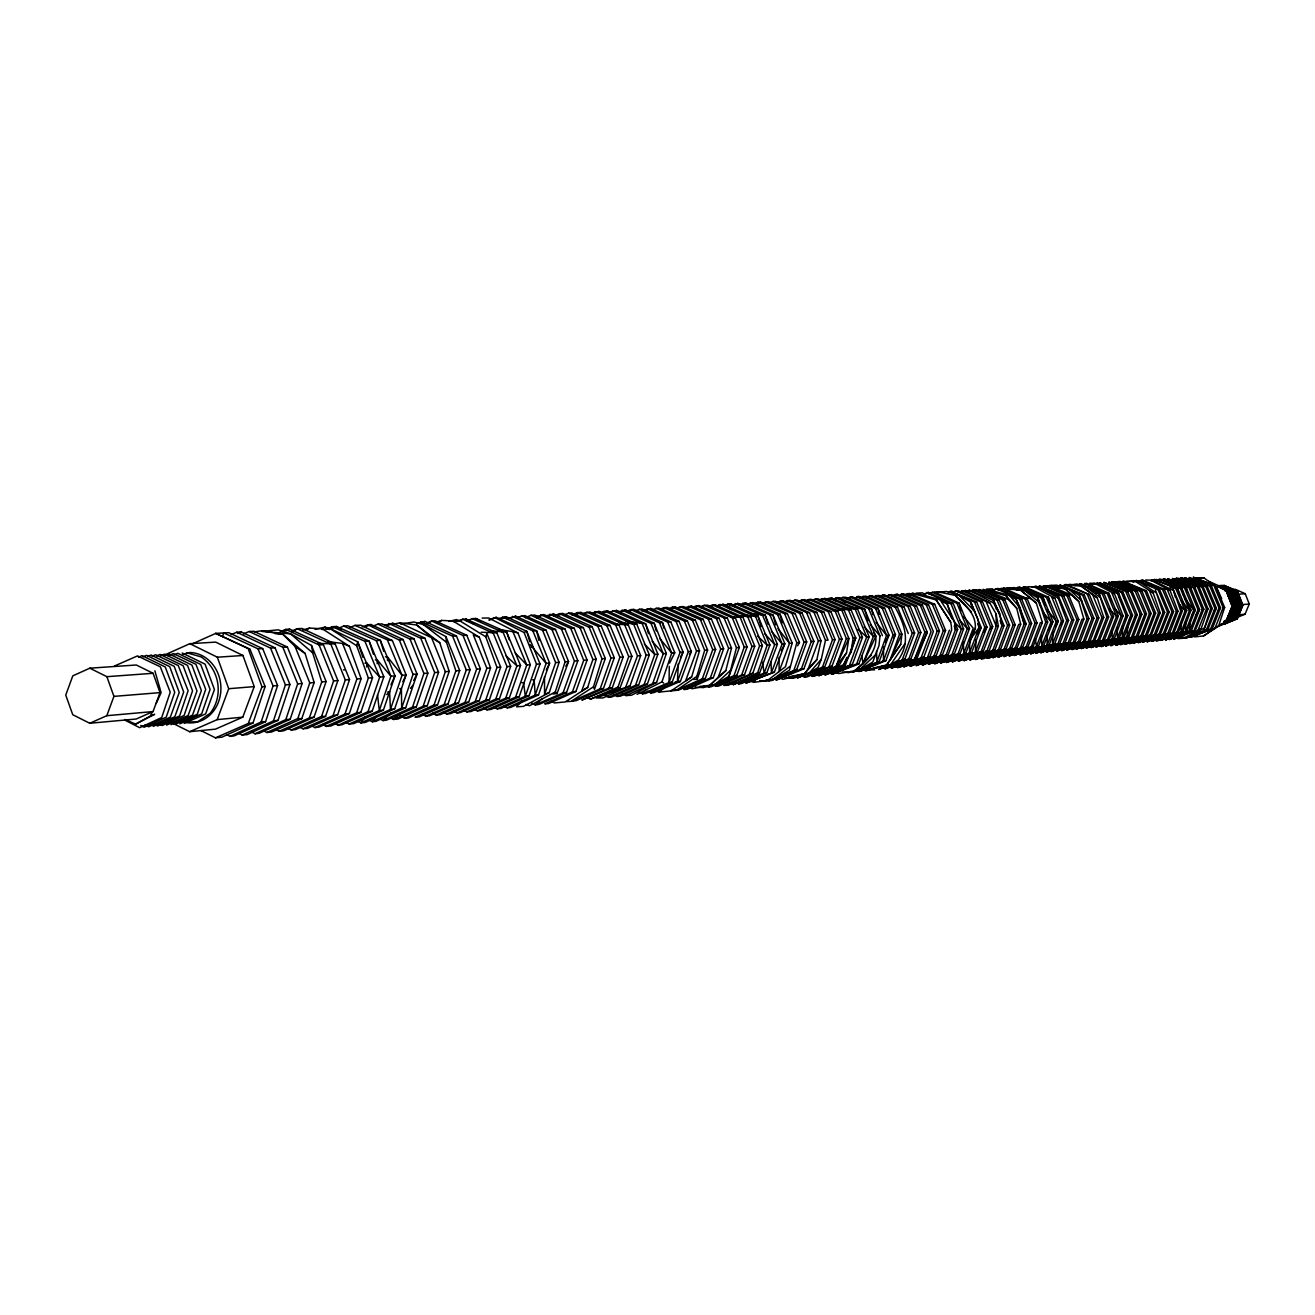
<?xml version="1.0" encoding="UTF-8"?>
<svg xmlns="http://www.w3.org/2000/svg" width="1315" height="1315" viewBox="0 0 1315 1315"><rect width="100%" height="100%" fill="white"/><g stroke="black" fill="none" stroke-linecap="round" stroke-linejoin="round"><path stroke-width="1.5" d="M917.065 658.289L891.422 668.152L917.065 658.289L927.157 631.973L916.522 605.903L891.373 594.627L885.061 596.254M1233.256 591.471L1219.876 585.52L1233.256 591.471L1238.812 605.525L1233.552 618.905L1225.695 622.225M1047.233 635.556L1047.085 645.254L1025.043 654.377L1049.091 644.991L1058.213 621.173L1048.4 597.224L1024.845 586.934L1019.602 588.545M996.54 609.519L993.532 600.462L1004.019 625.644L994.83 650.12L969.714 660.081L992.776 650.317L1001.948 625.809L999.663 613.612L993.482 602.862L993.532 600.462L969.533 590.123L965.522 591.635M669.302 666.409L669.039 682.534L642.46 693.794L638.959 692.019M883.647 646.964L883.384 661.067L858.991 671.488L855.325 669.697M1122.599 625.989L1122.287 637.561L1101.197 646.569L1103.811 643.561M969.78 641.786L969.484 652.865L946.734 662.481L943.25 660.853M1172.52 632.614L1180.771 611.081L1172.931 588.578L1182.382 610.933L1174.065 632.515L1152.039 641.326L1174.065 632.515M366.655 666.952L366.836 663.039L364.929 663.171M678.31 663.664L677.422 681.647L650.876 692.923L647.391 691.164M1053.151 631.578L1052.411 644.662L1030.713 653.834L1034.313 649.955M976.174 639.55L975.352 652.24L952.405 661.872L956.695 657.664M1127.892 624.066L1126.988 637.134L1105.652 646.06L1109.86 642.213M1190.371 620.861L1189.401 631.397L1169.314 639.501L1173.029 635.934M832.247 599.344L838.608 597.635L864.497 608.927L875.806 636.213C877.072 651.5 865.977 662.25 854.799 670.765L838.773 673.543L835.633 672.606M839.184 598.933L842.882 597.388L868.705 608.648L879.998 635.868L878.979 645.649L872.815 661.971L859.04 670.321L848.52 672.606L842.636 671.932M586.835 697.328L590.419 699.153L619.957 688.123L631.956 656.317L619.02 624.954L589.778 611.919L583.104 613.595M839.299 665.078L811.799 676.387L814.626 676.124L839.299 665.078L846.531 652.881L848.865 638.433L837.655 610.998L811.059 599.213L805.322 600.84M815.497 674.003L819.015 675.68L843.655 664.65L850.854 652.487L853.188 638.071L842.011 610.719L815.481 598.966L811.733 600.528M752.295 604.571L757.687 602.254L784.644 613.76L796.824 642.723L789.411 670.272L772.201 680.003L763.867 681.285L759.84 680.66M863.462 670.091L865.927 670.814L886.524 665.127L900.759 644.268L901.893 634.06L891.077 607.546L865.714 596.106L859.533 597.717M867.604 669.664L890.617 664.7L898.277 659.982C910.851 642.049 904.95 625.052 895.153 607.283L869.84 595.876L866.191 597.339M1040.461 649.117L1035.924 653.292L1057.835 643.906L1066.695 620.483L1058.164 598.013L1058.526 596.221L1035.727 586.326L1032.111 587.049M780.732 678.474L783.082 679.313L804.55 673.674L816.812 659.736L821.004 640.734L809.514 612.724L782.918 600.856L776.195 602.549M785.285 677.998L793.192 678.31L809.07 673.214L818.012 667.56L821.283 659.308L825.475 640.356L814.018 612.428L787.488 600.593L783.691 602.139M1233.256 591.356L1238.911 605.097L1233.24 619.135M1227.914 619.628L1233.486 605.952L1227.931 591.849L1224.544 590.353L1227.931 591.734L1233.601 605.525L1228.226 619.398L1224.117 621.173M322.75 724.516L326.251 726.39L356.644 712.763L368.364 678.047L356.694 645.764L357.68 641.786L329.769 628.406L324.937 627.124L314.975 629.343M692.134 687.12L688.222 687.515L692.265 688.715L709.738 685.394L725.798 670.666L731.518 648.114L719.075 618.247L691.46 606.084L684.819 607.809M695.273 687.12L703.229 687.597L714.735 684.885L729.036 676.173L736.466 647.703L724.072 617.918L696.523 605.804L692.841 607.3M746.92 604.21L752.969 602.533L779.976 614.072L792.205 643.101L785.482 666.689L767.516 680.48L753.725 682.337L750.257 681.236M655.708 690.753L659.226 692.068L671.094 690.885L691.624 676.946L699.531 650.744L687.351 620.828L658.601 607.957L652.404 609.634M550.788 701.421L554.536 702.917L565.236 701.947L587.723 687.383L596.237 659.259L583.367 627.633L553.648 614.023L546.054 615.814M559.5 613.678L562.771 613.497L592.079 626.597L605.295 658.519L594.446 689.405L593.476 686.824L601.991 658.782L589.153 627.255L559.5 613.678L553.862 616.045M693.531 679.411L697.229 679.28L696.786 676.436L704.676 650.317L692.528 620.499L663.845 607.662L660.294 609.174M521.48 701.01L516.598 706.812L523.436 706.385L549.292 692.561L559.122 662.316L545.988 630.033L515.743 616.193L506.768 618.707M1191.209 635.786L1194.908 636.871L1203.554 635.934L1218.66 625.841L1224.627 607.464L1215.487 585.832L1193.362 577.269L1215.487 585.832M525.852 704.446L529.485 705.761L555.275 691.969L565.105 661.823L552.004 629.638L521.841 615.847L518.061 617.409M226.657 734.543L230.109 736.351L261.175 721.968L273.043 685.904L257.987 648.805L223.78 632.942L215.709 633.403L192.154 643.939M238.59 733.129L242.174 735.052L247.22 734.592L278.09 720.324L289.925 684.507L275.065 647.785L241.253 631.956L236.766 632.236L231.111 634.586M251.428 731.88L255.061 733.786L285.848 719.568L297.667 683.866L282.857 647.276L249.143 631.512L243.538 633.846M850.854 652.487L855.687 637.874L844.016 610.029L817.897 598.818L815.481 598.966M201.031 730.63L215.463 737.83L221.857 737.173L253.006 723.003L265.12 686.529L250.014 649.314L215.709 633.403L250.014 649.314M222.58 636.493L223.78 632.942L228.794 632.679L262.704 648.64L277.596 685.526L265.564 721.721L234.234 735.858L230.109 736.351M242.174 735.052L273.405 720.949L285.421 684.885L270.578 648.131L236.766 632.236M255.061 733.786L259.088 733.31L290.171 719.305L302.105 683.504L287.393 647.046L253.811 631.249L249.143 631.512M263.296 730.614L266.846 732.504L297.847 718.549L309.765 682.88L295.086 646.536L282.857 634.29L261.619 630.806L254.173 631.89M357.368 721.08L360.869 722.872L365.225 722.461L394.697 708.801L406.088 674.94L392.38 640.586L360.803 625.2L355.001 625.381L349.626 627.715M362.217 626.943L367.888 624.789L399.382 640.126L413.025 674.365L401.683 708.128L372.276 721.738L368.611 719.93M279.207 731.255L283.662 730.811L314.055 717.152L326.104 681.532L311.54 645.468L290.533 633.83L278.123 629.836L261.915 631.43L290.533 633.83L312.691 652.898L321.748 681.893L309.37 717.924L279.207 731.255L275.69 729.447M311.392 725.781L314.91 727.59L318.904 727.146L349.379 713.47L361.115 678.639L349.412 646.24L322.405 628.849L309.535 628.044L302.351 630.164M326.251 726.39L330.953 725.962L360.82 712.352L372.539 677.702L357.68 641.786L362.956 657.336M334.7 723.381L338.218 725.206L368.019 711.645L379.706 677.11L364.913 641.309L332.251 626.696L326.827 629.047M338.218 725.206L341.933 724.762L372.178 711.234L383.832 676.765L369.137 641.112L336.459 626.45L332.251 626.696M379.558 718.812L383.027 720.587L412.581 707.076L423.907 673.461L410.017 639.074L377.997 624.115L372.342 626.433M385.098 625.052L392.938 623.261L424.778 638.087L438.585 672.261L427.293 705.645L397.919 719.058L393.464 719.453L389.848 717.563M622.455 693.843L625.989 695.569L631.529 695.208L656.596 682.403L666.36 653.473L654.163 623.228L625.463 609.913L616.554 612.379M637.085 694.336L661.955 681.893L671.702 653.045L659.538 622.883L630.904 609.601L627.321 611.048M287.722 728.181L291.256 730.022L321.567 716.412L333.583 680.907L319.085 644.975L285.766 629.408L280.144 631.792M299.557 726.998L303.025 728.789L307.48 728.362L337.626 714.801L349.56 679.592L335.177 643.939L302.055 628.471L297.206 628.718L291.7 631.101M314.91 727.59L344.974 714.078L356.891 678.984L342.541 643.462L327.599 641.605M345.648 722.182L349.132 724.023L353.751 723.612L383.388 710.149L395.01 675.844L380.298 640.29L347.834 625.792L343.692 626.039L338.3 628.373M399.579 715.705L404.741 718.352L434.049 704.971L445.325 671.702L431.55 637.644L416.756 625.003L399.809 622.866L393.958 624.066M390.736 712.829L383.027 720.587L386.561 720.16L416.313 706.96L427.868 673.132L413.913 638.712L381.925 623.885L377.997 624.115M400.5 713.207L393.464 719.453L423.134 706.287L434.673 672.573L420.767 638.268L388.862 623.491M266.846 732.504L271.531 732.044L301.776 718.664L314.17 682.518L305.08 653.423L282.857 634.29L275.213 633.649M291.256 730.022L295.53 729.578L325.561 716.363L337.889 680.562L323.375 644.646L289.662 629.145L285.766 629.408L282.413 631.71M303.025 728.789L332.991 715.623L345.303 679.954L330.838 644.169L297.206 628.718L292.177 632.055M443.221 712.237L446.738 714.012L450.634 713.618L479.285 700.731L490.577 667.971L479.318 637.216L452.902 620.959L441.593 620.417L436.12 622.176M453.544 711.119L457.127 712.96L485.712 700.09L496.988 667.445L485.761 636.789L459.412 620.581L456.272 619.628L448.744 621.403M457.127 712.96L460.431 712.549L489.427 699.728L500.67 667.132L486.912 633.616L485.761 636.789M463.34 710.051L466.874 711.892L495.788 699.103L507.015 666.623L493.289 633.205L462.732 619.25L457.308 621.453M493.667 707.076L497.152 708.818L500.982 708.456L529.057 695.684L540.021 663.894L526.756 631.282L496.248 617.31L489.246 619.529M752.87 673.132L723.792 685.477L728.576 685.164L752.87 673.132L762.388 645.566L750.75 616.85L723.184 604.292L716.264 605.985M729.858 683.11L733.441 684.671L757.67 672.655L767.171 645.172L755.583 616.521L728.066 604.012L724.368 605.541M404.741 718.352L408.357 717.941L437.468 705.136L449.204 671.373L439.769 642.739L416.756 625.003M466.874 711.892L471 711.53L499.437 698.758L510.664 666.311L496.823 632.827L465.921 619.036L462.732 619.25L459.28 621.42M473.795 709.048L477.361 710.873L505.733 698.134L516.927 665.801L503.135 632.416L472.315 618.658L466.891 620.976M477.361 710.873L480.6 710.478L509.365 697.772L520.543 665.505L506.67 632.071L475.816 618.445L472.315 618.658M483.394 708.012L486.912 709.821L515.595 697.147L526.756 664.995L512.916 631.66L499.026 629.523M486.912 709.821L490.922 709.459L519.162 696.835L530.323 664.7L517.929 632.942L488.654 617.984L482.161 618.083M445.982 636.641L459.708 670.519L447.938 704.183L419.255 716.856L415.113 717.25L444.158 704.478L455.861 670.831L446.459 642.279L445.982 636.641L423.512 624.609L413.896 622.011L400.615 624.017M422.378 714.374L425.945 716.165L429.578 715.755L458.475 703.048L470.096 669.664L456.453 635.95L424.975 621.403L416.921 623.228M432.635 713.24L436.202 715.081L465.033 702.407L476.638 669.121L463.028 635.523L431.649 621.025L426.027 623.392M494.917 617.639L524.11 632.531L536.487 664.19L525.326 696.243L497.152 708.818M503.694 706.122L507.163 707.815L510.483 707.454L538.509 694.945L549.621 663.105L536.619 630.871L506.291 616.751L498.878 618.445M549.292 692.561L544.558 694.353L555.653 662.612L542.684 630.46L512.439 616.406M1197.686 587.46L1206.513 608.944L1197.883 630.575L1201.187 628.504L1208.058 608.829L1199.296 587.427L1176.366 578.238L1199.296 587.427M1180.969 577.992L1203.192 586.819L1212.233 608.483L1203.882 629.77L1210.704 608.598L1201.976 587.246L1180.969 577.992L1177.402 579.438M425.945 716.165L454.563 703.525L466.299 669.976L452.623 636.197L420.619 621.633M436.202 715.081L440.18 714.686L468.666 702.177L480.402 668.809L466.792 635.277L435.002 620.795L431.649 621.025L428.542 623.557M568.59 613.152L571.746 612.954L601.234 626.137L614.269 657.779L603.454 688.518L576.134 700.681L572.403 701.01L600.166 688.846L610.982 658.042L597.815 626.236L568.59 613.152L564.924 614.647M446.738 714.012L475.159 701.536L486.862 668.283L473.301 634.849L479.318 637.216M574.392 615.058L577.499 612.626L581.049 612.445L610.094 625.463L623.146 657.04L612.363 687.646L581.871 700.09L609.124 687.959L619.907 657.303L606.905 625.776L577.499 612.626L571.992 614.943M590.419 699.153L617.984 687.104L628.734 656.58L615.716 625.102L586.753 612.116L583.466 614.384M630.016 685.871L596.122 697.986L603.043 697.92L630.016 685.871L640.684 655.593L628.291 624.904L598.982 611.426L591.766 613.135M605.048 695.619L608.598 697.345L635.523 685.329L646.158 655.149L633.814 624.543L604.588 611.097L600.906 612.642M613.694 694.715L617.245 696.457L620.516 696.128L647.309 684.145L657.878 654.18L645.616 623.787L616.538 610.407L609.272 612.116M625.989 695.569L652.7 683.619L663.27 653.736L651.04 623.425L622.028 610.094M575.904 691.493L572.42 691.937L544.755 703.87L548.651 703.525L575.904 691.493L587.098 660.015L574.178 628.241L543.868 614.549L535.517 616.998M608.598 697.345L611.722 697.016L638.63 685.082L649.314 654.886L636.756 624.083L607.349 610.9L601.169 613.217M617.245 696.457L644.071 684.556L654.755 654.443L642.23 623.721L612.889 610.587M525.31 617.721L530.964 615.288L534.893 615.091L564.875 628.833L577.86 660.771L566.535 692.528L538.805 704.478L535.172 704.84L531.523 702.95M572.42 691.937L583.712 660.294L570.776 628.438L540.876 614.763M549.785 614.204L580.03 627.863L592.901 659.538L581.74 690.917L587.723 687.383M697.229 679.28L707.634 650.07L695.323 620.121L667.132 607.497L663.845 607.662M670.929 690.917L676.288 690.359L702.341 678.77L712.73 649.659L700.468 619.776L672.343 607.201L668.579 608.746M553.105 693.991L557.067 693.564L568.54 661.544L555.505 629.458L524.932 615.634L521.841 615.847M542.388 698.512L535.172 704.84L563.001 692.972L574.458 661.051L561.456 629.08L530.964 615.288M672.277 689.783L678.688 690.063L705.251 678.54L715.656 649.413L703.098 619.266L675.236 607.02L672.343 607.201M680.397 606.725L683.438 606.56L711.399 619.036L723.628 648.755L713.272 677.718L687.17 689.241L683.816 689.537L710.314 678.03L720.719 649.002L708.177 618.921L680.397 606.725L676.683 608.253M709.738 685.394L718.302 677.225L728.625 648.344L716.445 618.707L688.55 606.264M729.036 676.173L739.326 647.457L727.392 618.198L699.235 605.623L696.523 605.804M701.076 607.711L704.265 605.344L707.569 605.179L735.348 617.836L747.084 646.832L736.778 675.45L711.004 686.792L708.226 687.087L733.967 675.696L744.257 647.062L732.356 617.869L704.265 605.344L700.566 606.905M712.319 684.523L715.968 686.282L741.676 674.973L751.966 646.421L740.246 617.524L712.549 604.9L708.801 606.445M715.968 686.282L718.878 685.986L744.52 674.661L754.761 646.191L742.926 617.179L714.982 604.719L709.196 607.103M749.369 674.184L759.593 645.797L747.791 616.85L719.93 604.44L716.642 606.577M796.759 669.483L768.535 680.808L771.593 680.545L796.759 669.483L806.72 641.901L795.164 613.678L768.371 601.678L761.747 603.306M782.195 674.874L776.212 680.069L801.328 669.039L811.273 641.539L799.734 613.382L773.006 601.415L769.439 602.878M645.829 689.816L642.46 693.794L645.566 693.465L672.162 682.173L683.093 652.092L670.798 621.913L641.835 608.927L635.556 610.62M647.177 608.615L676.074 621.568L688.337 651.665L677.422 681.647L680.397 681.4L691.345 651.418L679.099 621.354L650.711 608.451L641.802 610.916M794.03 669.828L804.073 642.131L791.992 613.349L765.297 601.843M773.006 601.415L775.357 601.267L801.903 612.724L813.903 641.309L803.876 668.858L776.212 680.069M788.671 676.88L804.55 673.674L808.413 668.414L818.407 640.947L806.457 612.428L779.959 601.004M639.189 609.108L667.741 622.11L680.052 652.355L669.039 682.534L672.162 682.173M656.004 608.138L684.326 621.025L696.539 650.991L685.608 680.891L691.624 676.946M899.542 634.257L889.992 660.294L901.893 634.06L899.542 634.257L888.661 607.645L863.182 596.254M89.749 723.266L106.811 715.689L113.928 696.375L106.877 676.683L89.815 668.184L72.802 675.844L65.75 695.093L72.752 714.719L89.749 723.266L136.234 719.009L153.033 711.579L160.036 692.627L153.099 673.296L136.316 664.995L89.815 668.184M733.441 684.671L759.445 673.51L769.933 644.942L757.933 615.897L730.532 603.832L728.066 604.012M774.404 672.047L746.082 683.093L774.404 672.047L784.841 643.709L772.957 614.943L745.769 602.96L739.079 604.67M794.194 676.157L797.695 677.833L822.467 667.116L832.494 639.78L821.267 612.165L794.753 600.182L791.153 601.662M800.999 675.417L804.451 677.094L807.361 676.847L832.017 666.163L841.978 639.008L830.817 611.541L804.435 599.624L797.679 601.349M846.531 652.881L836.406 665.735L846.35 638.646L835.222 611.261L808.889 599.361L806.013 601.53M879.258 661.478L852.745 672.179L879.258 661.478L888.956 635.129L878.042 608.385L852.482 596.862L846.285 598.489M942.378 655.1L916.276 665.587L942.378 655.1L951.633 629.967L951.353 626.055L950.696 622.192L936.247 599.969L912.166 593.377L908.714 595.153M919.169 663.237L922.768 664.963L946.208 654.722L955.43 629.655L954.493 621.896L940.093 599.739L916.062 593.147L922.489 592.835L925.678 594.972M882.184 608.122L893.082 634.783L883.384 661.067L885.899 660.705L895.449 634.586L884.535 607.924L859.007 596.484L856.69 596.632L882.184 608.122L884.535 607.924M954.378 653.933L928.456 664.322L954.378 653.933L963.583 628.981L953.211 603.519L928.669 592.49L926.352 592.621L950.942 603.585L953.211 603.519M931.283 662.004L934.85 663.713L958.142 653.571L967.33 628.669L956.975 603.273L932.483 592.276L928.702 593.772M735.085 682.091L738.668 683.882L741.298 683.586L766.76 672.984L777.412 644.317L765.116 615.058L737.896 603.404L729.924 605.853M852.399 664.338L825.113 674.94L852.399 664.338L862.443 637.315L851.035 609.782L824.949 598.424L818.555 600.133M828.779 672.557L832.231 674.25L856.673 663.911L866.7 636.97L855.309 609.503L829.288 598.161L825.573 599.722M893.888 665.719L897.471 667.494L899.937 667.264L923.853 657.089L933.338 631.463L922.325 605.064L897.257 594.265L891.751 595.892M927.765 656.695L937.233 631.151L926.253 604.801L901.235 594.035L903.553 593.903L928.472 604.604L939.485 630.97L930.017 656.481L903.898 666.853L930.017 656.481M906.857 664.486L910.473 666.228L933.897 656.103L943.348 630.641L932.368 604.358L907.498 593.673L903.931 595.169M910.473 666.228L936.132 655.873L945.584 630.46L934.669 604.275L909.783 593.542L907.498 593.673M939.995 655.495L949.414 630.148M171.443 722.609L189.656 731.699L217.189 719.617L228.711 688.715L217.337 657.204L189.837 643.693L164.26 655.133M189.656 731.699L215.496 729.135L242.798 717.152L254.222 686.611L242.946 655.495L215.693 642.115L189.837 643.693M215.463 737.83L248.272 723.48L261.981 686.792L248.453 649.446M904.901 659.094L878.683 669.466L904.901 659.094L914.632 633.008L903.898 606.708L878.584 595.366L872.207 597.01M881.543 667.083L885.159 668.809L908.912 658.7L918.61 632.679L907.909 606.462L882.661 595.136L878.995 596.632M922.768 664.963L948.197 654.739L957.632 629.474L947.145 603.832L940.093 599.739M951.994 654.36L961.413 629.162L950.942 603.585L941.737 602.155M934.85 663.713L960.131 653.555L969.5 628.488L959.079 603.059L934.62 592.144L932.483 592.276M983.604 656.678L989.258 658.125L1011.712 648.361L1020.703 624.263L1016.725 608.303L1006.189 595.777L982.897 589.317L1008.276 599.476L1016.725 608.303M1026.177 623.82L1024.171 623.984L1016.265 599.459L1026.177 623.82L1017.07 647.95L992.792 657.747L1015.196 648.016L1024.171 623.984L1020.21 608.056L1016.265 599.459L1009.69 595.563L986.464 589.104L992.661 588.824M1022.692 647.259L998.167 657.171L1022.692 647.259L1031.618 623.376L1021.591 598.933L998.003 588.495L992.529 590.057M998.43 590.271L1003.707 588.183L1027.163 598.736L1037.009 622.932L1027.968 646.898L1003.871 656.612L1026.127 646.931L1035.036 623.08L1025.043 598.703L1001.504 588.298L997.855 589.761M958.191 592.112L965.489 590.501L989.883 603.108L996.08 613.875L998.364 626.104L989.176 650.662L964.076 660.672L989.176 650.662L985.708 650.876M972.278 657.829L975.763 659.489L998.414 649.774L1007.569 625.348L997.099 600.232L973.166 589.909L969.467 591.438M975.763 659.489L1000.468 649.561L1009.608 625.184L999.268 600.199L975.681 589.794L973.166 589.909M979.28 589.58L1004.742 599.706L1015.18 624.724L1006.057 649.018L983.505 658.7L981.105 658.897L1004.019 649.216L1013.142 624.888L1002.819 599.969L979.28 589.58L975.615 591.027M987.072 658.322L1009.575 648.673L1018.681 624.428L1020.703 624.263M625.513 687.564L637.496 655.856L624.592 624.592L595.416 611.606L592.128 613.776M797.695 677.833L824.604 667.33L835.058 639.567L823.765 611.919L796.956 600.018L794.753 600.182M804.451 677.094L829.025 666.902L839.447 639.205L828.187 611.623L801.443 599.772M1020.539 647.621L1029.629 623.54L1019.75 599.229L996.178 588.627M1042.368 622.488L1033.08 646.651L1009.131 656.053L1031.371 646.553L1040.412 622.636L1042.368 622.488L1036.319 603.075L1020.867 590.336L1007.175 587.986L999.844 589.021M819.015 675.68L845.282 665.341L855.687 637.874L853.188 638.071M849.589 664.913L859.977 637.512L848.339 609.749L822.286 598.555L819.015 600.741M832.231 674.25L858.843 663.993L869.149 636.756L857.561 609.124L831.639 598.029L825.984 600.265M861.736 655.774L863.084 663.565L873.374 636.411L861.818 608.845L835.946 597.766M902.32 659.588L912.314 633.205L901.531 606.84L875.839 595.498M885.159 668.809L910.95 658.749L920.911 632.499L910.194 606.264L884.617 594.988L882.661 595.136M965.769 653.243L940.472 663.089L965.769 653.243L975.352 628.011C976.125 613.612 964.7 604.341 955.2 595.416L938.417 591.931L934.62 592.358M946.734 662.481L971.67 652.602L981.171 627.534L970.865 602.303L958.931 595.202L946.537 591.454L936.51 592.358M974.547 602.056L984.836 627.222L975.352 652.24L977.39 652.109L986.957 627.058L976.667 601.925L950.268 591.24L974.547 602.056L976.667 601.925M986.875 651.089L996.293 626.285L996.08 613.875M1058.526 596.221L1068.585 620.318L1059.726 643.742L1035.924 653.292M1040.839 652.75L1062.997 643.413L1071.84 620.055L1061.813 596.007L1039.047 586.145L1063.769 595.958L1073.714 619.891L1064.887 643.232L1040.839 652.75L1047.052 647.72M1044.11 585.832L1046.214 585.734L1068.848 595.563L1078.81 619.48L1069.999 642.723L1046.362 652.224L1068.142 642.904L1076.952 619.628L1067.024 595.744L1044.11 585.832L1040.56 587.279M1083.872 619.053L1075.078 642.23L1051.195 651.681L1073.221 642.41L1082.031 619.217L1083.872 619.053L1078.727 601.366L1065.249 588.89L1049.485 585.553L1043.863 587.411M1079.434 595.35L1088.902 618.642L1080.174 641.687L1056.668 651.155L1078.284 641.917L1087.061 618.806L1079.434 595.35L1068.47 588.693L1056.537 585.142L1050.521 585.454L1068.47 588.693L1081.933 601.136M1083.363 641.375L1092.058 618.379L1082.607 595.136L1059.775 584.961L1084.267 594.824L1093.883 618.231L1085.138 641.26L1061.813 650.629L1085.138 641.26M1090.184 640.684L1066.777 650.103L1090.184 640.684L1098.83 617.82L1089.445 594.709L1066.695 584.567L1064.476 584.665L1089.445 594.709M1080.733 585.767L1097.187 597.733L1103.762 617.425L1094.754 640.586L1071.889 649.594L1093.307 640.389L1101.954 617.573L1092.584 594.495L1080.733 585.767L1069.868 584.37L1061.945 585.931M927.157 633.107L914.928 658.355L924.872 632.17L914.188 606.001L888.661 594.758M973.379 610.111L970.865 602.303L977.998 619.529L979.05 627.699L969.484 652.865L971.67 652.602M964.109 656.218L958.421 661.264L981.056 651.763L990.59 626.745L980.332 601.678L955.775 590.895L952.027 592.457M1088.294 640.947L1097.022 617.984L1087.423 594.627M1114.479 638.367L1091.187 647.555L1114.479 638.367L1123.092 615.831L1114.479 593.788L1094.557 583.35L1089.675 583.235M1119.295 637.857L1096.053 647.046L1119.295 637.857L1127.826 615.436L1118.342 592.49L1098.009 583.663M1121.35 592.292L1130.818 615.19L1122.287 637.561L1123.996 637.43L1132.544 615.042L1122.846 591.931L1099.225 582.677L1121.35 592.292L1122.846 591.931L1123.963 597.552M1182.941 631.496L1160.882 640.405L1182.941 631.496L1191.045 610.226L1181.675 588.035L1160.57 579.142L1155.638 580.671M1038.538 646.01L1014.292 655.478L1038.538 646.01L1047.693 622.044L1037.814 597.914L1024.286 590.139L1014.095 587.558L1006.895 588.397M1054.877 598.226L1051.737 597.01L1061.517 620.91L1052.411 644.662L1054.548 644.235L1063.424 620.746L1054.877 598.226L1034.379 586.95L1028.215 586.737L1021.262 588.479M1092.453 584.353L1097.63 583.17L1117.52 593.591L1126.1 615.584L1117.503 638.071L1117.191 627.896M1125.837 591.75L1135.519 614.795L1126.988 637.134L1128.73 636.937L1137.228 614.664L1127.777 591.849L1103.959 582.413L1127.777 591.849M1130.752 591.651L1140.187 614.417L1131.689 636.657L1133.366 636.526L1141.88 614.286L1132.166 591.24L1108.759 582.134L1130.752 591.651L1132.166 591.24M1112.03 581.871L1115.054 581.756L1137.261 591.388L1146.516 613.891L1138.034 636.033L1117.224 644.925L1115.432 645.09L1136.308 636.246L1144.823 614.039L1135.124 591.06L1112.03 581.871L1108.594 583.531M1118.013 581.592L1120.068 581.493L1141.995 591.208L1151.102 613.513L1142.636 635.605L1121.843 644.432L1120.183 644.613L1140.96 635.753L1149.425 613.661L1140.187 591.208L1118.013 581.592L1114.364 583.087M1123.026 581.329L1146.466 590.78L1155.655 613.135L1147.222 635.145L1126.528 643.956L1124.785 644.136L1145.529 635.326L1153.995 613.283L1144.905 591.027L1123.026 581.329L1117.471 583.581M1129.437 643.66L1150.115 634.866L1158.531 612.905L1149.359 590.599L1153.074 592.818L1160.192 612.774L1151.348 635.145L1130.637 643.479L1125.722 641.95M1169.725 632.877L1147.272 641.786L1169.725 632.877L1177.993 611.294L1170.071 590.517L1150.773 580.145L1145.628 580.014M1039.886 605.673L1037.814 597.914L1045.754 622.209L1036.467 646.322L1035.365 639.32M1043.748 645.583L1020.095 654.936L1043.748 645.583L1052.97 621.601L1043.107 597.552L1019.848 587.246L1017.514 587.361L1041.184 597.7L1043.107 597.552L1045.063 605.508M1154.488 579.488L1177.681 588.676L1186.722 610.587L1178.487 632.022L1158.104 640.701L1156.164 640.865L1176.843 632.252L1185.127 610.719L1175.709 588.397L1154.488 579.488L1150.954 580.918M1233.601 605.525L1228.226 619.398L1224.857 620.812M1220.764 587.986L1229.163 591.635L1234.818 605.426L1229.459 619.283L1224.528 621.387M1072.925 647.391L1076.426 649.068L1097.877 640.274L1106.852 617.162L1099.143 593.887L1083.872 585.586L1076.706 583.991L1065.101 585.832M1104.518 639.632L1081.374 648.558L1104.518 639.632L1113.493 616.62L1104.041 593.575L1079.862 583.811L1104.041 593.575M1173.884 639.057L1194.02 630.625L1202.288 609.305L1193.494 587.789L1172.372 578.485L1194.99 587.624L1203.85 609.174L1195.204 630.838L1173.884 639.057L1179.736 633.945M1238.911 605.097L1233.552 618.905L1220.156 624.526M1234.769 618.79L1240.127 604.999L1234.884 618.773L1221.388 624.411L1234.884 618.773M1076.426 649.068L1099.603 640.158L1108.644 617.014L1099.143 593.887M1102.693 639.863L1111.717 616.768L1102.249 593.69L1096.25 592.966M1107.592 639.337L1116.534 616.373L1107.115 593.377L1084.431 583.515L1086.584 583.416L1108.874 593.246L1118.309 616.225L1109.334 639.189L1086.272 648.048L1109.334 639.189M1156.033 634.52L1164.679 612.395L1155.359 589.991L1163.035 612.527L1154.208 634.849L1133.546 643.166L1156.033 634.52L1154.208 634.849M1136.571 580.523L1159.567 589.416L1169.15 612.034L1160.372 634.241L1138.248 642.706L1158.893 634.241L1167.523 612.165L1158.203 589.794L1136.571 580.523L1132.955 582.003M1164.975 633.649L1142.653 642.246L1164.975 633.649L1173.588 611.672L1164.334 589.416L1142.768 580.178L1137.278 581.772M1167.786 633.37L1176.383 611.442L1167.145 589.219L1161.835 588.791M1184.914 577.745L1207.219 586.391L1216.391 608.138L1207.795 629.622L1186.508 637.742L1206.529 629.523L1214.879 608.27L1205.839 586.638L1184.914 577.745L1181.429 579.175M1214.813 628.702L1223.131 607.579L1214.156 586.112M1229.163 591.635L1234.933 605.656L1229.574 619.25L1224.413 621.403M1218.791 586.457L1230.824 591.766L1236.149 605.558L1230.659 619.381L1225.005 621.699M1215.783 627.518L1235.968 618.888L1241.442 605.114L1236.034 591.405L1222.539 585.339M1163.2 633.962L1171.961 611.804L1162.411 589.219L1140.878 580.26M1163.348 578.995L1184.42 587.854L1193.773 609.996L1185.67 631.233L1165.419 639.961L1186.672 631.66L1195.335 609.864L1186.442 588.199L1164.942 578.896L1159.846 580.408M1189.155 588.019L1198.047 609.65L1189.401 631.397L1191.308 630.888L1199.609 609.519L1190.798 587.969L1167.704 578.731L1190.798 587.969M1210.425 629.375L1219.021 607.924L1209.849 586.211L1189.039 577.499L1211.542 586.276L1220.517 607.793L1212.2 628.965L1190.502 637.298L1212.2 628.965L1208.666 629.343M897.471 667.494L921.01 657.894L931.086 631.66L920.467 605.64L895.384 594.396M1230.824 591.766L1236.264 605.804L1230.807 619.135L1224.084 621.979M1236.116 618.658L1241.541 605.36L1236.133 591.388M1237.3 618.757L1242.856 605.196L1237.333 591.175L1223.772 585.274L1237.349 591.306L1242.757 605.262L1237.185 618.773L1224.051 624.165L1237.185 618.773M1235.968 618.888L1241.442 605.114M1225.169 623.688L1232.336 606.346L1225.514 588.775M1236.741 617.606L1245.042 614.22L1249.25 604.045L1245.239 593.722L1235.377 589.334L1230.1 589.695M846.86 657.5L843.655 664.65L845.282 665.341M852.482 645.007L855.687 637.874M390.966 684.803L395.01 675.844L390.933 676.189L377.191 659.818L375.317 659.949M836.406 665.735L848.865 638.433L846.35 638.646M125.056 719.502L135.593 724.138L150.37 716.05L152.03 712.451M156.156 703.459L161.12 692.66L154.858 670.814M914.928 658.355L927.157 631.973L924.872 632.17M863.084 663.565L875.806 636.213L873.9 632.91M402.817 681.811L406.088 674.94L402.045 675.269L387.3 656.678L385.443 656.81M546.267 669.976L549.621 663.105L546.12 663.385L529.879 644.35M669.631 663.105L674.759 652.782L662.415 622.455L633.797 609.42L630.904 609.601M781.34 650.58L784.841 643.709L782.129 643.939L771.395 631.118M413.666 680.513L417.036 674.036L403.097 639.534L370.978 624.526L367.888 624.789M680.447 657.106L683.093 652.092L680.052 652.355M885.307 641.95L888.956 635.129L886.557 635.326L876.102 622.258M970.717 636.591L975.352 628.011M1048.269 630.23L1052.97 621.601L1051.047 621.765L1043.568 612.889M1055.255 626.417L1058.213 621.173L1056.307 621.337L1046.921 609.404M1124.818 620.746L1127.826 615.436L1126.1 615.584M977.275 634.389L981.171 627.534L979.05 627.699L969.845 639.928M893.526 637.956L895.449 634.586L893.082 634.783M797.597 645.797L799.487 642.509L787.373 613.645L760.612 602.106L757.687 602.254M689.471 654.623L691.345 651.418L688.337 651.665M565.779 666.179L568.54 661.544L565.105 661.823M1191.669 616.077L1195.335 609.864L1193.773 609.996L1185.259 598.999M1128.911 621.107L1132.544 615.042L1130.818 615.19M1060.728 625.167L1063.424 620.746L1061.517 620.91M983.752 632.186L986.957 627.058L984.836 627.222M1195.598 615.765L1199.609 609.519L1198.047 609.65M1135.239 617.672L1137.228 614.664L1135.519 614.795M900.759 644.268L886.524 665.127L873.078 668.02M890.617 664.7L904.819 643.906M365.028 716.889L360.869 722.872L390.44 709.459L394.697 708.801M990.721 629.293L992.677 626.581L982.436 601.547L958.273 590.78L955.775 590.895M1117.52 593.591L1118.342 592.49L1119.953 599.558M410.494 688.337L412.959 685.197M753.725 682.337L756.026 679.428M1218.331 610.538L1220.517 607.793L1219.021 607.924M376.846 716.248L372.276 721.738L376.057 721.31L405.678 707.749L417.036 674.036L413.025 674.365M1214.238 610.62L1216.391 608.138L1214.879 608.27M821.283 659.308L809.07 673.214L789.247 677.209M862.919 667.215L858.991 671.488L885.899 660.705L882.118 661.445M808.413 668.414L816.812 659.736M655.149 688.682L650.876 692.923L653.949 692.611L680.397 681.4L675.154 682.091M386.774 694.55L389.585 691.789L390.44 709.459L402.045 675.269L387.366 639.83L355.001 625.381M865.927 670.814L871.138 665.719M854.799 670.765L871.434 655.1M859.04 670.321L875.642 654.706M730.762 670.19L714.735 684.885L699.958 686.364M659.226 692.068L665.111 686.824M718.302 677.225L725.798 670.666M1112.441 645.402L1110.715 645.583L1114.758 642.115M790.118 666.245L772.201 680.003L766.086 679.756M438.47 622.768L441.593 620.417M676.288 690.359L696.786 676.436M910.358 595.58L913.695 593.312L912.166 593.377M1203.554 635.934L1218.66 625.841M593.476 686.824L571.055 701.355L566.617 701.618M306.296 630.049L309.535 628.044M1177.911 638.613L1183.681 638.235L1201.187 628.504M1183.812 638.022L1186.377 637.972L1203.85 628.258M135.593 724.138L154.677 714.275L150.37 716.05M524.11 632.531L526.756 631.282L529.797 641.835M179.843 723.842L201.639 713.897L210.088 689.422L200.702 664.47L177.788 653.292L174.254 654.87M507.163 707.815L535.172 695.093L538.509 694.945M138.453 657.221L142.02 655.61L165.246 666.968L174.747 692.315L166.216 717.152L144.173 727.244L140.771 725.453M156.485 656.037L160.036 654.443L183.114 665.702L192.549 690.852L184.067 715.508L162.139 725.535L158.77 723.76M153.181 726.39L174.813 716.741L183.689 692.052L174.188 666.327L151.061 655.018L147.559 656.563M349.132 724.023L379.295 710.544L383.388 710.149M166.594 725.107L188.111 715.524L196.971 690.967L187.519 665.374L164.49 654.147L160.742 655.774M171.016 724.68L192.516 715.113L201.359 690.605L191.924 665.078L168.945 653.867L165.46 655.396M184.232 723.431L205.633 713.897L214.444 689.537L205.058 664.141L182.177 652.996M114.553 665.982L137.467 655.906L160.315 666.804L170.243 692.167L161.712 717.563L139.637 727.688L125.254 720.324M152.047 656.267L155.565 654.739L178.248 665.554L188.111 690.704L179.613 715.919L157.668 725.962L154.102 724.138M168.139 655.873L173.366 653.571L195.919 664.305L205.715 689.274L197.266 714.292L175.437 724.269L171.887 722.461M182.801 654.36L189.82 652.503A35.242 31.05 85.4 0 1 220.871 690.26A35.242 31.05 85.4 0 1 186.566 722.642M143.056 656.826L146.557 655.314L169.717 666.639L179.235 692.413L170.342 717.152L148.677 726.817L145.044 724.91M285.963 630.74L289.662 629.145M329.227 629.573L334.651 627.239M536.372 617.754L541.994 615.354M732.455 605.722L737.896 603.404L741.167 605.722M601.908 613.217L607.349 610.9L610.735 613.119M738.668 683.882L764.212 673.05L766.76 672.984M1110.715 645.583L1133.366 636.526M421.227 622.998L424.975 621.403M826.083 600.38L831.639 598.029L836.603 601.284M693.679 607.974L699.235 605.623M709.475 607.053L714.982 604.719M977.39 652.109L952.405 661.872M547.993 616.39L553.648 614.023M726.883 605.36L730.532 603.832L735.447 607.168M742.137 604.489L745.769 602.96M866.273 598.013L871.73 595.728L897.488 607.103L908.287 633.534M891.899 596.5L897.257 594.265M899.986 595.399L903.553 593.903M237.505 633.534L241.253 631.956M593.443 613.727L598.982 611.426L604.045 614.697M821.218 599.969L824.949 598.424M834.91 599.18L838.608 597.635L845.035 602.171M881.017 596.5L884.617 594.988M948.312 592.687L952.06 591.109M489.065 620.302L496.248 617.31M630.148 610.933L633.797 609.42M645.287 610.702L650.711 608.451M719.469 605.821L723.184 604.292L731.321 609.683M755.287 604.308L760.612 602.106M511.962 617.771L515.743 616.193M661.494 609.831L667.132 607.497M786.617 601.925L790.216 600.429L816.796 612.445L828.056 640.142L825.475 640.356M799.076 601.826L804.435 599.624M365.307 626.844L370.978 624.526M387.317 625.562L392.938 623.261M671.521 608.549L675.236 607.02M1118.934 583.466L1124.391 581.23M557.264 615.749L562.771 613.497M685.937 608.352L691.46 606.084M777.592 603.026L782.918 600.856M1037.256 587.476L1040.806 586.03M1139.168 581.641L1142.768 580.178M1178.717 579.34L1182.234 577.91M575.576 614.68L581.049 612.445M764.788 603.141L768.371 601.678M1016.199 588.742L1019.848 587.246M500.604 619.069L506.291 616.751M1063.145 585.997L1066.695 584.567M1116.353 583.005L1120.068 581.493M855.358 597.963L859.007 596.484M1174.689 579.603L1178.256 578.156M846.959 599.081L852.482 596.862M994.354 589.975L998.003 588.495M620.072 612.067L625.463 609.913L628.438 612.313M1152.828 580.836L1156.395 579.405L1159.173 581.509M924.872 594.002L928.669 592.49L931.776 594.725M1045.688 587.049L1049.485 585.553L1072.087 595.366L1078.727 601.366M971.999 591.24L975.681 589.794M1159.189 579.241L1180.443 588.495L1181.675 588.035L1183.582 595.383M960.049 592.523L965.489 590.501M1201.976 587.246L1203.192 586.819M844.016 610.029L832.527 610.702M920.467 605.64L922.325 605.064M652.7 683.619L656.596 682.403M799.734 613.382L801.903 612.724M1158.203 589.794L1159.567 589.416M921.01 657.894L923.853 657.089M1090.628 584.353L1094.557 583.35M1091.762 584.665L1097.63 583.17M1119.706 582.923L1127.317 581.049L1135.963 581.805L1153.074 592.818M829.025 666.902L832.017 666.163M750.536 602.697L777.658 614.631L779.976 614.072L782.277 622.883M589.153 627.255L592.079 626.597M1128.106 581.805L1133.661 580.688L1138.856 581.641L1155.951 592.621M700.468 619.776L703.098 619.266M1024.862 588.512L1028.478 587.772M475.159 701.536L479.285 700.731M1082.607 595.136L1084.267 594.824M1205.839 586.638L1207.219 586.391M1120.528 638.087L1123.996 637.43L1101.197 646.569M402.127 708.407L405.678 707.749L401.683 708.128L401.404 688.518L399.563 688.665M1048.565 645.32L1054.548 644.235L1030.713 653.834M453.527 621.65L459.412 620.581M716.445 618.707L719.075 618.247M332.991 715.623L337.626 714.801M857.561 609.124L842.784 608.072M1187.708 631.496L1191.308 630.888L1169.314 639.501M1125.163 637.528L1128.73 636.937L1105.652 646.06M309.37 717.924L314.055 717.152M1019.75 599.229L1021.591 598.933M399.382 640.126L403.097 639.534M636.756 624.083L619.118 622.521M1034.067 587.312L1037.716 586.753L1058.164 598.013M423.134 706.287L427.293 705.645L423.857 705.843M1144.905 591.027L1146.466 590.78M1009.575 648.673L1011.712 648.361M1054.515 644.514L1059.726 643.742L1057.835 643.906M659.538 622.883L662.415 622.455L663.911 628.274M322.076 629.54L329.769 628.406L356.694 645.764M529.057 695.684L525.326 696.243L523.567 682.633L521.94 682.781M344.974 714.078L349.379 713.47M981.056 651.763L983.242 651.451L992.677 626.581L990.59 626.745M692.528 620.499L695.323 620.121M1002.819 599.969L1004.742 599.706M273.405 720.949L278.09 720.324M1049.091 644.991L1047.085 645.254L1056.307 621.337L1046.461 597.339L1023.251 587.049M1176.843 632.252L1178.487 632.022M542.684 630.46L545.988 630.033M742.926 617.179L730.976 617.064M563.001 692.972L566.535 692.528L562.458 692.709M1078.284 641.917L1080.174 641.687M454.563 703.525L458.475 703.048M644.071 684.556L647.309 684.145M1136.308 636.246L1138.034 636.033M958.421 661.264L983.242 651.451L979.264 651.895M1193.494 587.789L1194.99 587.624M496.823 632.827L481.175 632.236M710.314 678.03L713.272 677.718M741.676 674.973L744.52 674.661M1145.529 635.326L1147.222 635.145M835.222 611.261L837.655 610.998M505.733 698.134L509.365 697.772M998.414 649.774L1000.468 649.561M248.272 723.48L253.006 723.003M485.712 700.09L489.427 699.728M600.166 688.846L603.454 688.518M1062.997 643.413L1064.887 643.232M821.267 612.165L823.765 611.919M956.975 603.273L959.079 603.059L961.15 610.801M368.019 711.645L372.178 711.234M933.897 656.103L936.132 655.873M1191.571 631.2L1195.204 630.838L1194.02 630.625M1067.024 595.744L1068.848 595.563M356.644 712.763L360.82 712.352M606.905 625.776L610.094 625.463M217.189 719.617L242.798 717.152M1068.142 642.904L1069.999 642.723L1066.218 642.756M609.124 687.959L612.363 687.646M410.017 639.074L413.913 638.712M992.776 650.317L994.83 650.12M1073.221 642.41L1075.078 642.23M495.788 699.103L499.437 698.758M343.692 626.039L376.271 640.652L380.298 640.29L383.733 651.303M1004.019 649.216L1006.057 649.018M387.744 691.969L389.585 691.789M532.542 679.839L534.153 679.691L535.172 695.093L546.12 663.385L532.887 630.888L502.462 616.965M926.253 604.801L928.472 604.604M106.811 715.689L153.033 711.579M1238.04 614.845L1245.042 614.22M1140.96 635.753L1142.636 635.605M733.967 675.696L736.778 675.45M515.595 697.147L519.162 696.835M261.981 686.792L265.12 686.529M702.341 678.77L705.251 678.54M907.909 606.462L910.194 606.264M113.928 696.375L160.036 692.627M1242.281 604.604L1249.25 604.045M228.711 688.715L254.222 686.611M273.043 685.904L277.596 685.526M285.421 684.885L289.925 684.507M297.667 683.866L302.105 683.504M309.765 682.88L314.17 682.518M321.748 681.893L326.104 681.532M333.583 680.907L337.889 680.562M345.303 679.954L349.56 679.592M356.891 678.984L361.115 678.639M368.364 678.047L372.539 677.702M383.832 676.765L379.706 677.11L366.836 663.039M423.907 673.461L427.868 673.132M434.673 672.573L438.585 672.261M445.325 671.702L449.204 671.373M455.861 670.831L459.708 670.519M466.299 669.976L470.096 669.664M476.638 669.121L480.402 668.809M486.862 668.283L490.577 667.971M496.988 667.445L500.67 667.132M507.015 666.623L510.664 666.311M520.543 665.505L516.927 665.801L506.028 655.889M530.323 664.7L526.756 664.995L515.217 652.848M536.487 664.19L540.021 663.894M555.653 662.612L559.122 662.316M574.458 661.051L577.86 660.771M583.712 660.294L587.098 660.015M592.901 659.538L596.237 659.259M601.991 658.782L605.295 658.519M610.982 658.042L614.269 657.779M619.907 657.303L623.146 657.04M628.734 656.58L631.956 656.317M637.496 655.856L640.684 655.593M646.158 655.149L649.314 654.886M657.878 654.18L654.755 654.443L644.334 643.988M666.36 653.473L663.27 653.736L652.174 641.227M674.759 652.782L671.702 653.045L659.834 638.531M696.539 650.991L699.531 650.744M704.676 650.317L707.634 650.07M712.73 649.659L715.656 649.413M720.719 649.002L723.628 648.755M728.625 648.344L731.518 648.114M736.466 647.703L739.326 647.457M744.257 647.062L747.084 646.832M751.966 646.421L754.761 646.191M759.593 645.797L762.388 645.566M769.933 644.942L767.171 645.172L757.719 636.197M777.412 644.317L774.683 644.547L764.656 633.633M792.205 643.101L789.51 643.331L777.987 628.685M796.824 642.723L799.487 642.509M804.073 642.131L806.72 641.901M811.273 641.539L813.903 641.309M818.407 640.947L821.004 640.734M832.494 639.78L835.058 639.567M839.447 639.205L841.978 639.008M859.977 637.512L862.443 637.315M869.149 636.756L866.7 636.97L858.07 629.326M875.806 636.213L873.374 636.411L864.234 626.91M912.314 633.205L914.632 633.008M918.61 632.679L920.911 632.499M937.233 631.151L939.485 630.97M943.348 630.641L945.584 630.46M957.632 629.474L955.43 629.655L954.246 625.956M963.583 628.981L961.413 629.162L954.443 622.307M969.5 628.488L967.33 628.669L959.703 620.138M998.364 626.104L996.293 626.285L986.069 601.317L961.972 590.567M1004.019 625.644L1001.948 625.809L1000.14 620.384M1007.569 625.348L1009.608 625.184M1013.142 624.888L1015.18 624.724M1029.629 623.54L1031.618 623.376M1035.036 623.08L1037.009 622.932M1045.754 622.209L1047.693 622.044M1066.695 620.483L1068.585 620.318M1071.84 620.055L1073.714 619.891M1076.952 619.628L1078.81 619.48M1087.061 618.806L1088.902 618.642M1092.058 618.379L1093.883 618.231M1097.022 617.984L1098.83 617.82M1101.954 617.573L1103.762 617.425M1106.852 617.162L1108.644 617.014M1111.717 616.768L1113.493 616.62M1118.309 616.225L1116.534 616.373L1109.038 608.73M1123.092 615.831L1121.333 615.979L1114.66 608.319M1140.187 614.417L1141.88 614.286M1144.823 614.039L1146.516 613.891M1149.425 613.661L1151.102 613.513M1153.995 613.283L1155.655 613.135M1158.531 612.905L1160.192 612.774M1163.035 612.527L1164.679 612.395M1167.523 612.165L1169.15 612.034M1171.961 611.804L1173.588 611.672M1176.383 611.442L1177.993 611.294M1180.771 611.081L1182.382 610.933M1186.722 610.587L1185.127 610.719L1178.98 603.947M1191.045 610.226L1189.467 610.357L1181.56 600.774M1202.288 609.305L1203.85 609.174M1206.513 608.944L1208.058 608.829M1210.704 608.598L1212.233 608.483M1223.131 607.579L1224.627 607.464M1196.108 578.353L1203.751 577.745L1216.572 587.18L1221.684 598.867M444.158 704.478L447.938 704.183M869.84 595.876L871.73 595.728M319.085 644.975L323.375 644.646M1196.321 578.321L1203.751 577.745M895.153 607.283L897.488 607.103M343.445 669.877L345.368 669.73M635.523 685.329L638.63 685.082M270.578 648.131L275.065 647.785M106.877 676.683L153.099 673.296M531.326 647.095L532.937 646.98M561.456 629.08L564.875 628.833M1238.253 594.232L1245.239 593.722M800.062 669.138L803.876 668.858L801.328 669.039M580.03 627.863L583.367 627.633M676.074 621.568L679.099 621.354M1097.877 640.274L1099.603 640.158M463.028 635.523L466.792 635.277M217.337 657.204L242.946 655.495M1218.43 585.619L1232.024 591.553L1237.579 605.623L1232.007 619.25L1224.462 622.34L1232.007 619.25L1237.579 605.623L1232.024 591.553M667.741 622.11L670.798 621.913M452.623 636.197L456.453 635.95M465.033 702.407L468.666 702.177M980.332 601.678L982.436 601.547M684.326 621.025L687.351 620.828M651.04 623.425L654.163 623.228L656.3 630.937M185.859 722.297L197.99 721.59L210.088 713.371C223.912 696.046 219.605 668.973 201.014 656.859L186.549 652.717M285.848 719.568L290.171 719.305M570.776 628.438L574.178 628.241M1046.461 597.339L1048.4 597.224L1049.469 602.369M787.488 600.593L790.216 600.429M849.967 597.01L875.609 608.516L878.042 608.385L879.39 614.253M261.175 721.968L265.564 721.721L261.718 721.656M552.004 629.638L555.505 629.458M335.177 643.939L317.934 643.38M282.857 647.276L287.393 647.046M901.531 606.84L903.898 606.708M842.882 597.388L845.726 597.257L871.434 608.796L882.414 635.671M364.913 641.309L369.137 641.112L373.46 654.295M914.188 606.001L916.522 605.903M784.644 613.76L787.373 613.645M420.767 638.268L424.778 638.087M888.661 607.645L891.077 607.546M615.716 625.102L619.02 624.954M932.368 604.358L934.669 604.275M257.987 648.805L262.704 648.64M828.187 611.623L830.817 611.541M1015.196 648.016L1017.07 647.95M412.581 707.076L416.313 706.96M1074.454 585.832L1083.872 585.586L1100.293 597.52M597.815 626.236L601.234 626.137M1061.813 596.007L1063.769 595.958M1026.127 646.931L1027.968 646.898M997.099 600.232L999.268 600.199M321.567 716.412L325.561 716.363M732.356 617.869L735.348 617.836M958.142 653.571L960.131 653.555M750.75 616.85L736.877 615.716M532.887 630.888L536.619 630.871L538.953 640.454M1158.893 634.241L1160.372 634.241M946.208 654.722L948.197 654.739M1140.187 591.208L1141.995 591.208M814.018 612.428L816.796 612.445M1027.163 598.736L1019.158 598.194M851.035 609.782L839.43 609.371M908.912 658.7L910.95 658.749M297.847 718.549L301.776 718.664M856.673 663.911L858.843 663.993M869.346 669.73L874.607 669.894M708.177 618.921L711.399 619.036M1209.849 586.211L1211.542 586.276M434.049 704.971L437.468 705.136M616.472 624.181L628.291 624.904M1031.371 646.553L1033.08 646.651M868.705 608.648L871.434 608.796L872.963 614.598M742.712 603.125L769.867 614.746L772.957 614.943L775.669 624.822M1009.016 589.186L1024.286 590.139L1039.705 602.845M1017.037 590.09L1020.867 590.336L1036.319 603.075M1227.043 588.002L1230.577 588.249M724.072 617.918L727.392 618.198M1206.529 629.523L1207.795 629.622M1162.411 589.219L1164.334 589.416M806.457 612.428L809.514 612.724M822.467 667.116L824.604 667.33M791.992 613.349L795.164 613.678M491.153 630.921L506.67 632.071L509.184 639.665M1093.307 640.389L1094.754 640.586M851.939 607.464L864.497 608.927L867.982 620.713M1170.071 587.575L1177.681 588.676L1179.489 595.613M1021.015 597.092L1030.582 598.506M387.366 639.83L392.38 640.586M1135.124 591.06L1137.261 591.388M742.778 614.5L755.583 616.521L757.933 615.897L761.204 626.597M1097.499 591.832L1108.874 593.246L1110.961 601.021M626.072 621.107L645.616 623.787L648.476 633.534M750.832 613.612L765.116 615.058L767.927 624.033M1184.42 587.854L1186.442 588.199L1187.116 591.849M1047.25 585.635L1065.249 588.89L1072.087 595.366M1035.727 586.326L1037.716 586.753M1150.115 634.866L1151.348 635.145M1182.547 637.002L1186.377 637.972M1179.851 637.282L1183.681 638.235M512.916 631.66L517.929 632.942M1114.479 593.788L1111.931 593.049L1121.333 615.979L1112.391 638.893L1111.8 631.578M342.541 643.462L349.412 646.24M1186.672 631.66L1185.67 631.233L1185.653 620.91M735.381 603.552L762.716 615.584L774.683 644.547L764.212 673.05L762.453 662.267M1167.145 589.219L1170.071 590.517M1234.818 591.503L1221.109 585.438L1234.818 591.503L1240.226 605.212M1208.764 581.312L1232.04 591.684M1217.542 586.539L1229.492 591.881M1113.789 643.347L1117.224 644.925M1023.744 652.536L1027.36 654.18M1162.97 638.12L1166.569 639.78M399.809 622.866L431.55 637.644L439.769 642.739M986.069 601.317L989.883 603.108M1149.705 639.419L1153.354 641.145M757.67 672.655L759.445 673.51M858.333 669.582L861.769 671.242M933.173 661.774L936.675 663.467M969.139 590.303L993.482 602.862M617.984 687.104L619.957 688.123M1172.865 590.336L1151.677 579.652L1155.047 581.937M465.921 619.036L473.91 624.148M1081.308 583.696L1084.612 585.865M661.955 681.893L663.73 683.06M475.816 618.445L480.501 621.535M1003.707 588.183L1008.424 591.339M324.937 627.124L328.076 629.244M295.086 646.536L305.08 653.423M1092.584 594.495L1097.187 597.733M616.538 610.407L621.321 613.826M1086.584 583.416L1089.79 585.734M336.459 626.45L340.914 629.721M423.512 624.609L446.459 642.279M555.275 691.969L557.067 693.564M958.931 595.202L975.204 611.771M955.2 595.416L971.506 612.034M870.251 624.559L879.998 635.868M1009.69 595.563L1020.21 608.056M963.681 616.538L973.215 628.176L963.862 653.193L963.254 642.082M950.696 622.192L936.247 599.969M1006.189 595.777L1008.276 599.476M993.532 600.462L999.663 613.612M769.867 614.746L782.129 643.939L771.478 672.524L770.952 661.642M1180.443 588.495L1189.467 610.357L1181.248 631.759L1180.771 624.51M777.658 614.631L789.51 643.331L779.088 671.587L779.088 657.336M376.271 640.652L390.933 676.189L379.295 710.544L377.537 695.043M1041.184 597.7L1051.047 621.765L1041.907 645.665L1041.233 635.605M875.609 608.516L886.557 635.326L876.973 661.56L876.497 651.336M977.785 623.787L979.05 627.699M947.145 603.832L951.879 618.576M1172.931 588.578L1175.495 597.372M971.177 603.996L971.818 607.382M311.54 645.468L312.691 652.898M387.3 656.678L387.563 660.59M377.191 659.818L377.224 663.73M544.509 676.715L544.558 694.353M1232.254 606.051L1226.665 619.743L1232.254 606.051L1226.681 591.931L1232.155 606.133"/></g></svg>
